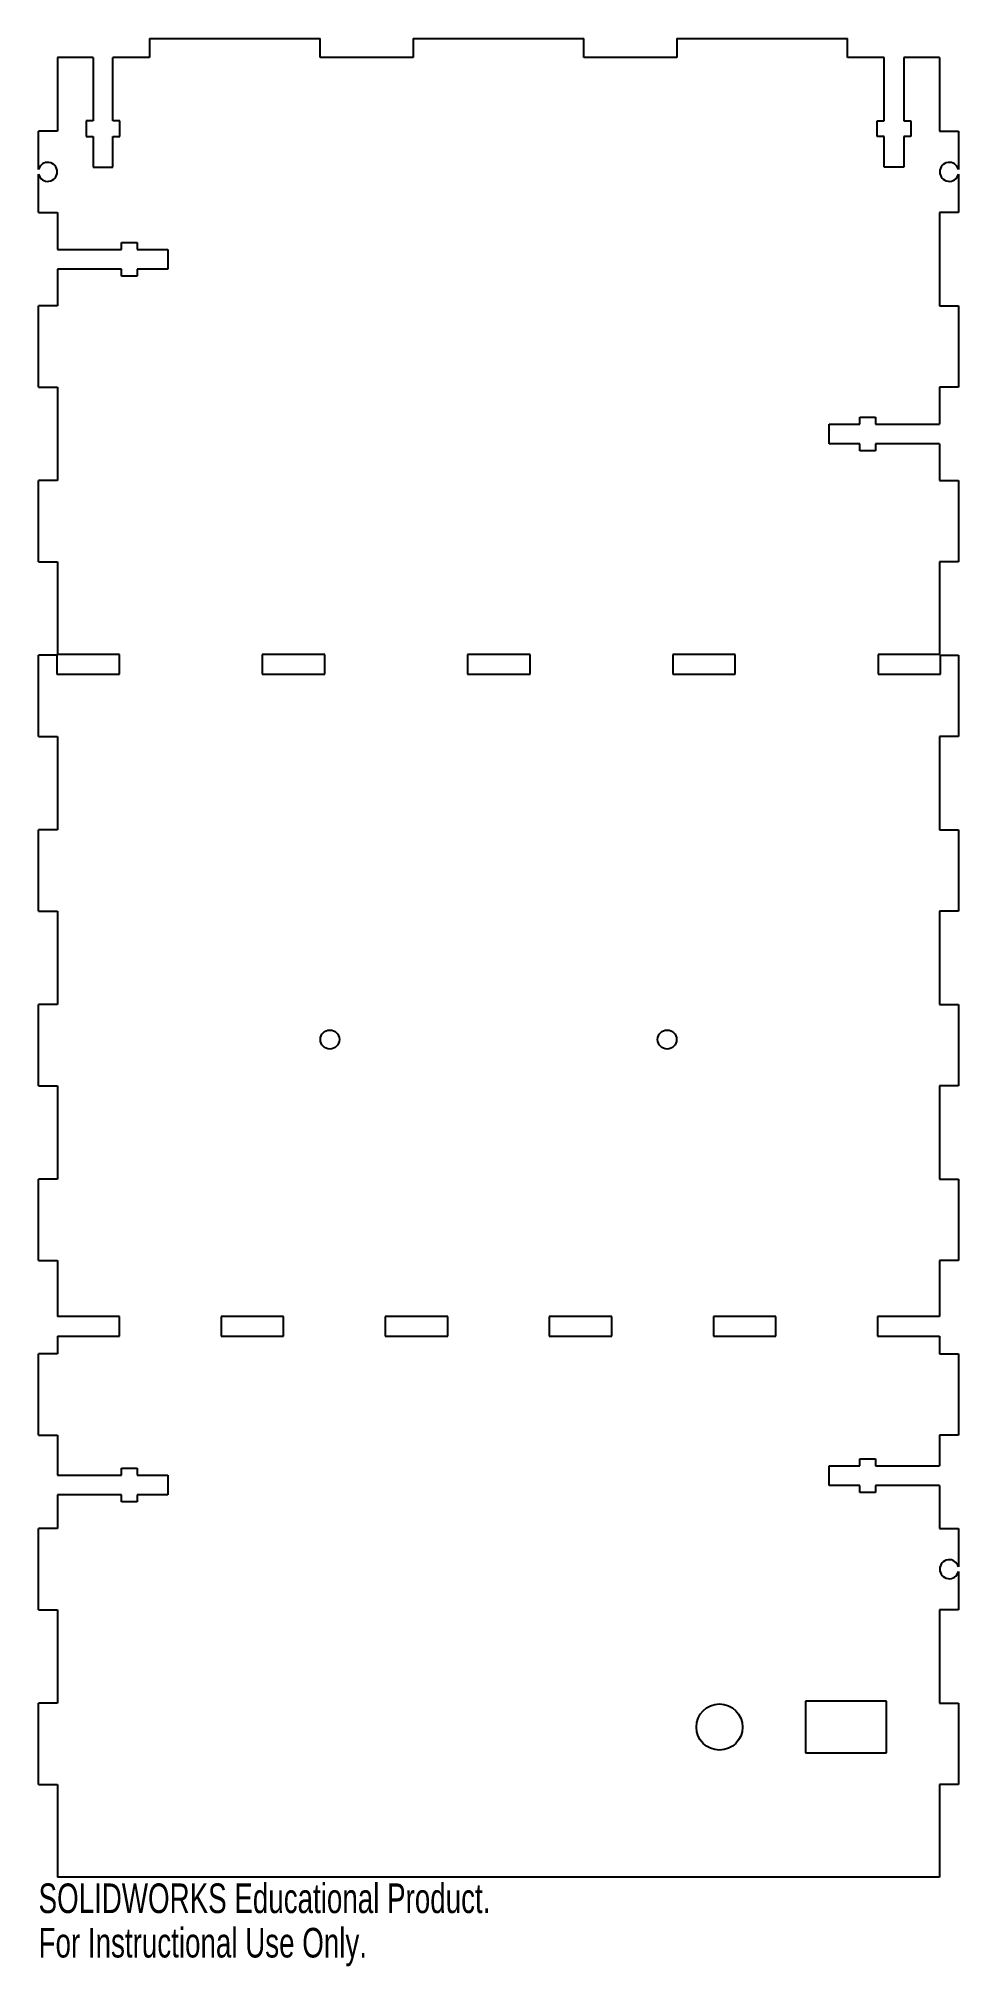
# Model space of a CAD drawing. Header units: millimetres. Extents: x 0 to 150, y -15 to 300.
import ezdxf

# ---------------------------------------------------------------- set-up
doc = ezdxf.new("R2010")
doc.units = ezdxf.units.MM
doc.styles.add('SLDTEXTSTYLE0', font='TXT', dxfattribs={"width": 0.7})

msp = doc.modelspace()

# ---------------------------------------------------------------- linework, layer by layer
at = {"color": 7, "linetype": 'Continuous', "lineweight": 25}
for p, q in [((18.1, 300), (18.1, 296.9)), ((18.1, 300), (45.9, 300)), ((45.9, 296.9), (45.9, 300)), ((61.1, 300), (61.1, 296.9)), ((61.1, 300), (88.9, 300)), ((88.9, 296.9), (88.9, 300)), ((104.1, 300), (104.1, 296.9)), ((104.1, 300), (131.9, 300)), ((131.9, 296.9), (131.9, 300)), ((3.1, 296.9), (3.1, 284.9)), ((8.9, 296.9), (3.1, 296.9)), ((8.9, 296.9), (8.9, 286.6)), ((12.1, 286.6), (12.1, 296.9)), ((18.1, 296.9), (12.1, 296.9)), ((61.1, 296.9), (45.9, 296.9)), ((104.1, 296.9), (88.9, 296.9)), ((137.9, 296.9), (131.9, 296.9)), ((137.9, 286.6), (137.9, 296.9)), ((141.1, 296.9), (141.1, 286.6)), ((146.9, 296.9), (141.1, 296.9)), ((146.9, 296.9), (146.9, 284.9)), ((8.9, 286.6), (7.75, 286.6)), ((7.75, 286.6), (7.75, 284)), ((13.25, 286.6), (12.1, 286.6)), ((13.25, 284), (13.25, 286.6)), ((136.75, 284), (136.75, 286.6)), ((136.75, 286.6), (137.9, 286.6)), ((141.1, 286.6), (142.25, 286.6)), ((142.25, 286.6), (142.25, 284)), ((0, 278.64), (0, 284.9)), ((3.1, 284.9), (0, 284.9)), ((7.75, 284), (8.9, 284)), ((8.9, 284), (8.9, 279)), ((12.1, 279), (12.1, 284)), ((12.1, 284), (13.25, 284)), ((137.9, 284), (136.75, 284)), ((137.9, 279), (137.9, 284)), ((141.1, 284), (141.1, 279)), ((142.25, 284), (141.1, 284)), ((146.9, 284.9), (150, 284.9)), ((150, 284.9), (150, 278.64)), ((0, 271.6), (0, 277.86)), ((8.9, 279), (12.1, 279)), ((141.1, 279), (137.9, 279)), ((150, 277.86), (150, 271.6)), ((0, 271.6), (3.1, 271.6)), ((3.1, 271.6), (3.1, 265.6)), ((150, 271.6), (146.9, 271.6)), ((146.9, 271.6), (146.9, 256.4)), ((3.1, 265.6), (13.5, 265.6)), ((13.5, 266.75), (16.1, 266.75)), ((13.5, 265.6), (13.5, 266.75)), ((16.1, 266.75), (16.1, 265.6)), ((16.1, 265.6), (21.1, 265.6)), ((21.1, 265.6), (21.1, 262.4)), ((3.1, 262.4), (3.1, 256.4)), ((13.5, 262.4), (3.1, 262.4)), ((13.5, 261.25), (13.5, 262.4)), ((16.1, 261.25), (13.5, 261.25)), ((16.1, 262.4), (16.1, 261.25)), ((21.1, 262.4), (16.1, 262.4)), ((0, 243.1), (0, 256.4)), ((3.1, 256.4), (0, 256.4)), ((146.9, 256.4), (150, 256.4)), ((150, 256.4), (150, 243.1)), ((0, 243.1), (3.1, 243.1)), ((3.1, 243.1), (3.1, 227.9)), ((150, 243.1), (146.9, 243.1)), ((146.9, 243.1), (146.9, 237.1)), ((128.9, 237.1), (133.9, 237.1)), ((128.9, 233.9), (128.9, 237.1)), ((133.9, 238.25), (136.5, 238.25)), ((133.9, 237.1), (133.9, 238.25)), ((136.5, 238.25), (136.5, 237.1)), ((136.5, 237.1), (146.9, 237.1)), ((133.9, 233.9), (128.9, 233.9)), ((133.9, 232.75), (133.9, 233.9)), ((136.5, 233.9), (136.5, 232.75)), ((146.9, 233.9), (136.5, 233.9)), ((146.9, 233.9), (146.9, 227.9)), ((136.5, 232.75), (133.9, 232.75)), ((0, 214.6), (0, 227.9)), ((3.1, 227.9), (0, 227.9)), ((146.9, 227.9), (150, 227.9)), ((150, 227.9), (150, 214.6)), ((0, 214.6), (3.1, 214.6)), ((3.1, 214.6), (3.1, 199.5)), ((150, 214.6), (146.9, 214.6)), ((146.9, 214.6), (146.9, 199.5)), ((0, 186.1), (0, 199.4)), ((3, 199.4), (0, 199.4)), ((3, 199.4), (3, 196.3)), ((13.2, 199.5), (3.1, 199.5)), ((13.2, 196.3), (13.2, 199.5)), ((46.67, 199.5), (36.47, 199.5)), ((36.47, 199.5), (36.47, 196.3)), ((46.67, 196.3), (46.67, 199.5)), ((80.14, 199.5), (69.94, 199.5)), ((69.94, 199.5), (69.94, 196.3)), ((80.14, 196.3), (80.14, 199.5)), ((113.62, 199.5), (103.42, 199.5)), ((103.42, 199.5), (103.42, 196.3)), ((113.62, 196.3), (113.62, 199.5)), ((146.9, 199.5), (136.89, 199.5)), ((136.89, 199.5), (136.89, 196.3)), ((147.09, 196.3), (147.09, 199.4)), ((147.09, 199.4), (150, 199.4)), ((150, 199.4), (150, 186.1)), ((3, 196.3), (13.2, 196.3)), ((36.47, 196.3), (46.67, 196.3)), ((69.94, 196.3), (80.14, 196.3)), ((103.42, 196.3), (113.62, 196.3)), ((136.89, 196.3), (147.09, 196.3)), ((0, 186.1), (3.1, 186.1)), ((3.1, 186.1), (3.1, 170.9)), ((150, 186.1), (146.9, 186.1)), ((146.9, 186.1), (146.9, 170.9)), ((0, 157.6), (0, 170.9)), ((3.1, 170.9), (0, 170.9)), ((146.9, 170.9), (150, 170.9)), ((150, 170.9), (150, 157.6)), ((0, 157.6), (3.1, 157.6)), ((3.1, 157.6), (3.1, 142.4)), ((150, 157.6), (146.9, 157.6)), ((146.9, 157.6), (146.9, 142.4)), ((0, 129.1), (0, 142.4)), ((3.1, 142.4), (0, 142.4)), ((146.9, 142.4), (150, 142.4)), ((150, 142.4), (150, 129.1)), ((0, 129.1), (3.1, 129.1)), ((3.1, 129.1), (3.1, 113.9)), ((150, 129.1), (146.9, 129.1)), ((146.9, 129.1), (146.9, 113.9)), ((0, 100.6), (0, 113.9)), ((3.1, 113.9), (0, 113.9)), ((146.9, 113.9), (150, 113.9)), ((150, 113.9), (150, 100.6)), ((0, 100.6), (3.1, 100.6)), ((3.1, 100.6), (3.1, 91.5)), ((150, 100.6), (146.9, 100.6)), ((146.9, 100.6), (146.9, 91.5)), ((13.2, 91.5), (3.1, 91.5)), ((13.2, 88.3), (13.2, 91.5)), ((39.96, 91.5), (29.76, 91.5)), ((29.76, 91.5), (29.76, 88.3)), ((39.96, 88.3), (39.96, 91.5)), ((66.72, 91.5), (56.52, 91.5)), ((56.52, 91.5), (56.52, 88.3)), ((66.72, 88.3), (66.72, 91.5)), ((93.48, 91.5), (83.28, 91.5)), ((83.28, 91.5), (83.28, 88.3)), ((93.48, 88.3), (93.48, 91.5)), ((120.24, 91.5), (110.04, 91.5)), ((110.04, 91.5), (110.04, 88.3)), ((120.24, 88.3), (120.24, 91.5)), ((146.9, 91.5), (136.8, 91.5)), ((136.8, 91.5), (136.8, 88.3)), ((3.1, 88.3), (3.1, 85.4)), ((3.1, 88.3), (13.2, 88.3)), ((29.76, 88.3), (39.96, 88.3)), ((56.52, 88.3), (66.72, 88.3)), ((83.28, 88.3), (93.48, 88.3)), ((110.04, 88.3), (120.24, 88.3)), ((136.8, 88.3), (146.9, 88.3)), ((146.9, 88.3), (146.9, 85.4)), ((0, 72.1), (0, 85.4)), ((3.1, 85.4), (0, 85.4)), ((146.9, 85.4), (150, 85.4)), ((150, 85.4), (150, 72.1)), ((0, 72.1), (3.1, 72.1)), ((3.1, 72.1), (3.1, 65.6)), ((150, 72.1), (146.9, 72.1)), ((146.9, 72.1), (146.9, 67.1)), ((13.5, 66.75), (16.1, 66.75)), ((13.5, 65.6), (13.5, 66.75)), ((16.1, 66.75), (16.1, 65.6)), ((128.9, 67.1), (133.9, 67.1)), ((128.9, 63.9), (128.9, 67.1)), ((133.9, 68.25), (136.5, 68.25)), ((133.9, 67.1), (133.9, 68.25)), ((136.5, 68.25), (136.5, 67.1)), ((136.5, 67.1), (146.9, 67.1)), ((3.1, 65.6), (13.5, 65.6)), ((16.1, 65.6), (21.1, 65.6)), ((21.1, 65.6), (21.1, 62.4)), ((133.9, 63.9), (128.9, 63.9)), ((133.9, 62.75), (133.9, 63.9)), ((136.5, 63.9), (136.5, 62.75)), ((146.9, 63.9), (136.5, 63.9)), ((146.9, 63.9), (146.9, 56.9)), ((3.1, 62.4), (3.1, 56.9)), ((13.5, 62.4), (3.1, 62.4)), ((13.5, 61.25), (13.5, 62.4)), ((16.1, 61.25), (13.5, 61.25)), ((16.1, 62.4), (16.1, 61.25)), ((21.1, 62.4), (16.1, 62.4)), ((136.5, 62.75), (133.9, 62.75)), ((0, 43.6), (0, 56.9)), ((3.1, 56.9), (0, 56.9)), ((146.9, 56.9), (150, 56.9)), ((150, 56.9), (150, 50.64)), ((150, 49.86), (150, 43.6)), ((0, 43.6), (3.1, 43.6)), ((3.1, 43.6), (3.1, 28.4)), ((150, 43.6), (146.9, 43.6)), ((146.9, 43.6), (146.9, 28.4)), ((0, 15.1), (0, 28.4)), ((3.1, 28.4), (0, 28.4)), ((138.26, 28.7), (125.06, 28.7)), ((125.06, 28.7), (125.06, 20.3)), ((138.26, 20.3), (138.26, 28.7)), ((146.9, 28.4), (150, 28.4)), ((150, 28.4), (150, 15.1)), ((125.06, 20.3), (138.26, 20.3)), ((0, 15.1), (3.1, 15.1)), ((3.1, 15.1), (3.1, 0)), ((150, 15.1), (146.9, 15.1)), ((146.9, 15.1), (146.9, 0)), ((146.9, 0), (3.1, 0))]:
    msp.add_line(p, q, dxfattribs=at)
for centre, radius in [((47.5, 136.68), 1.55), ((102.5, 136.68), 1.55), ((111.03, 24.5), 3.76)]:
    msp.add_circle(centre, radius, dxfattribs=at)
for centre, start, end in [((1.5, 278.25), 194.5926, 165.4074), ((148.5, 278.25), 14.5926, 345.4074), ((148.5, 50.25), 14.5926, 345.4074)]:
    msp.add_arc(centre, 1.55, start, end, dxfattribs=at)

# ---------------------------------------------------------------- texts
at = {"color": 7, "linetype": 'Continuous', "char_height": 4.8336, "attachment_point": 1, "style": 'SLDTEXTSTYLE0'}
for s, insert in [('SOLIDWORKS Educational Product.', (0, -1.02)), ('For Instructional Use Only.', (0, -8.27))]:
    msp.add_mtext(s, dxfattribs=dict(at, insert=insert))

doc.saveas('drawing.dxf')
